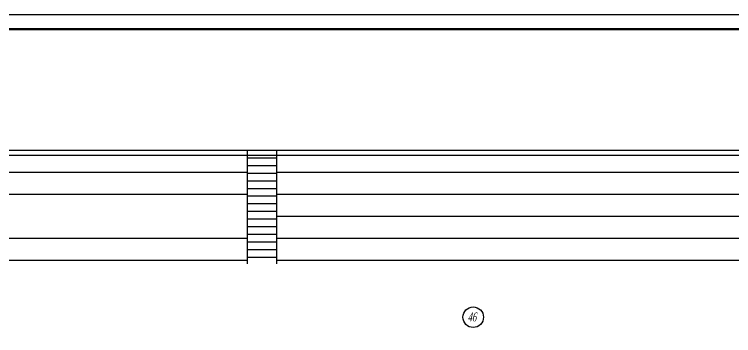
# Model space of a CAD drawing. Extents: x 0 to 1720, y -2086 to 3873.
# Drawn here: x 130.7 to 375.1, y 187.6 to 297 of the extents above; entities that cross this region are included whole.
import ezdxf

# ---------------------------------------------------------------- set-up
doc = ezdxf.new("R2010")
doc.units = 0
doc.layers.add('FORMAT', color=134, linetype='Continuous')
doc.layers.add('PLAN', color=2, linetype='Continuous')
doc.styles.add('R2_5', font='times.ttf', dxfattribs={"width": 0.65, "oblique": 12, "height": 2.5})

msp = doc.modelspace()

# ---------------------------------------------------------------- linework, layer by layer
at = {"layer": 'FORMAT'}
msp.add_lwpolyline([(0, 297), (1720.39, 297), (1720.39, 0), (0, 0)], close=True, dxfattribs=at)
at = {"layer": 'FORMAT', "lineweight": 50}
msp.add_lwpolyline([(20, 5), (20, 292), (1715.39, 292), (1715.39, 5)], close=True, dxfattribs=at)
at = {"layer": 'PLAN'}
for p, q in [((33, 250.77), (1460.2, 250.77)), ((209.7, 250.77), (209.7, 212.11)), ((219.7, 250.77), (219.7, 212.11)), ((37.4, 249.07), (1380.89, 249.07)), ((209.7, 248.17), (219.7, 248.17)), ((209.7, 245.57), (219.7, 245.57)), ((33, 243.27), (209.7, 243.27)), ((209.7, 242.97), (219.7, 242.97)), ((219.7, 243.27), (387, 243.27)), ((209.7, 240.37), (219.7, 240.37)), ((209.7, 237.77), (219.7, 237.77)), ((33, 235.77), (209.7, 235.77)), ((209.7, 235.17), (219.7, 235.17)), ((219.7, 235.77), (387, 235.77)), ((209.7, 232.57), (219.7, 232.57)), ((209.7, 229.97), (219.7, 229.97)), ((209.7, 227.37), (219.7, 227.37)), ((219.7, 228.27), (387, 228.27)), ((209.7, 224.77), (219.7, 224.77)), ((33, 220.77), (209.7, 220.77)), ((209.7, 222.17), (219.7, 222.17)), ((219.7, 220.77), (387, 220.77)), ((209.7, 219.57), (219.7, 219.57)), ((209.7, 216.97), (219.7, 216.97)), ((33, 213.27), (209.7, 213.27)), ((209.7, 214.37), (219.7, 214.37)), ((219.7, 213.27), (387, 213.27))]:
    msp.add_line(p, q, dxfattribs=at)
msp.add_circle((286.57, 193.9), 3.5, dxfattribs=at)

# ---------------------------------------------------------------- texts
at = {"layer": 'PLAN', "style": 'R2_5', "oblique": 12, "width": 0.65}
msp.add_text('46', height=3, dxfattribs=at).set_placement((284.68, 192.5))

doc.saveas('drawing.dxf')
